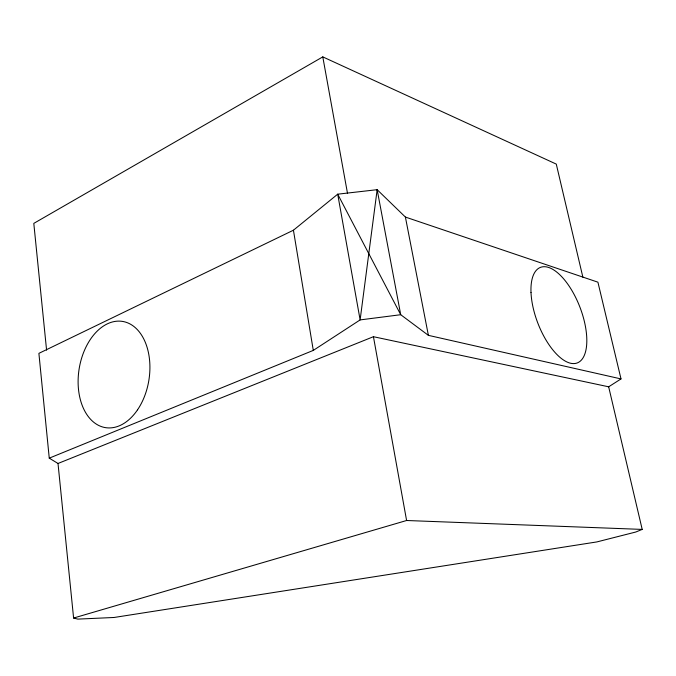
<?xml version="1.0" encoding="UTF-8"?>
<svg xmlns="http://www.w3.org/2000/svg" width="676" height="676" viewBox="0 0 676 676"><rect width="100%" height="100%" fill="white"/><g stroke="black" fill="none" stroke-linecap="round" stroke-linejoin="round"><path stroke-width="1.01" d="M293.426 230.212L337.704 194.181L377.157 189.686L405.397 217.064L597.914 282.179L621.007 378.923L608.662 386.807L373.439 336.699L58.009 463.474L49.255 458.151L38.895 353.354L293.426 230.212L313.292 350.405L49.255 458.151M313.292 350.405L360.122 319.909L400.716 314.712L428.381 335.347L621.007 378.923M582.873 277.185L556.28 164.099L322.79 56.885L33.8 223.384L46.585 350.143M608.662 386.807L642.2 529.409L635.753 532.029L596.857 541.924L114.1 617.475L77.824 619.115L73.599 618.041L58.009 463.474M73.599 618.041L406.597 520.503L642.2 529.409M405.397 217.064L428.381 335.347M322.79 56.885L347.489 193.268M373.439 336.699L406.597 520.503M377.157 189.686L360.122 319.909L337.704 194.181L400.716 314.712L377.157 189.686M531.006 292.497A51.19 22.502 68.9 0 0 574.38 363.561A51.19 22.502 68.9 0 0 571.228 289.387A51.19 22.502 68.9 0 0 531.006 292.497M137.549 409.808A53.793 35.329 -80.9 0 0 125.711 322.156A53.793 35.329 -80.9 0 0 78.762 391.607A53.793 35.329 -80.9 0 0 137.549 409.808"/></g></svg>
